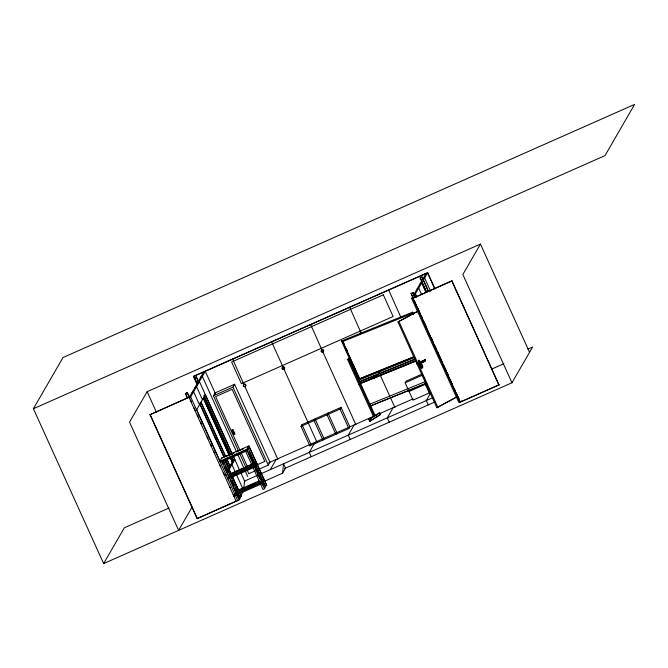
<?xml version="1.0" encoding="UTF-8"?>
<svg xmlns="http://www.w3.org/2000/svg" width="668" height="668" viewBox="0 0 668 668"><rect width="100%" height="100%" fill="white"/><g stroke="black" fill="none" stroke-linecap="round" stroke-linejoin="round"><path stroke-width="1" d="M425.508 360.453C425.399 361.313 424.364 359.818 425.149 359.902C426.627 362.941 414.469 363.517 424.99 359.885M349.389 360.687L350.6 360.336M243.862 487.657L244.546 481.06L257.881 475.157M282.581 473.203L283.558 463.784L285.52 468.109L282.581 473.203L264.503 481.21M418.811 360.286C427.436 368.644 419.354 372.602 418.644 360.403M421.708 368.177L418.41 360.586M420.272 363.108L419.579 363.033L420.047 362.398M421.475 367.058L421.976 366.882L421.625 365.605L420.74 365.788L421.475 367.058L420.932 365.53M421.85 366.916L421.157 365.371M421.976 366.999L421.951 367.058M33.4 408.724L62.992 357.539L634.6 104.425L605.008 155.611L33.4 408.724L103.64 563.575L511.955 382.772L532.63 347.009L527.862 349.122M529.557 352.328L480.451 244.079L147.127 391.682L129.525 422.118L178.632 530.375L192.092 507.087M150.008 414.694L189.136 397.218L150.008 414.694L197.152 518.61L236.28 501.142L197.152 518.61M197.327 385.01L193.586 376.309L427.654 272.661L434.935 288.718M187.508 398.362L185.353 393.611L187.374 392.534L189.963 398.228M197.386 384.659L194.513 377.771L196.4 376.936L198.555 381.678M185.353 393.611L187.374 392.534M194.371 378.013L196.4 376.936M203.74 371.951L197.853 382.138L199.373 381.47L205.26 371.283L215.547 393.953M190.664 396.884L199.498 381.603L197.987 382.271L189.153 397.552L190.664 396.884L237.808 500.8L236.288 501.476L189.019 397.418M103.64 563.575L124.323 527.812L169.154 507.956M205.393 394.596L196.559 409.868L195.039 410.544M232.598 359.033L244.054 384.735M238.451 450.892L213.443 395.765L215.079 392.934L234.585 384.292L269.939 462.239L268.311 465.062L259.017 469.178M213.443 395.765L232.948 387.123L234.585 384.292M225.358 456.236L217.409 438.717L215.797 439.561L199.39 403.021M200.909 402.345L217.309 438.884M215.038 437.774L216.524 437.156M271.609 341.757L316.916 442.099M215.797 439.561L217.409 438.717M231.888 430.1L233.85 434.434L231.888 430.1L232.823 429.607L234.785 433.933L233.85 434.434M232.823 429.607L234.719 434.05M248.855 445.898L221.743 457.906L219.805 461.262L246.918 449.255L248.855 445.898L266.707 485.344L249.03 446.374M219.997 461.697L247.135 449.656L249.055 446.333M221.918 458.382L221.743 457.906M221.809 460.895L239.511 499.831L237.699 500.633M310.62 324.481L322.076 350.191M227.938 469.554L233.341 460.219M228.623 470.33L234.852 459.542M230.994 473.595L252.638 463.993M245.306 450.491L262.983 489.46L264.795 488.659L246.918 449.255M249.423 447.234L247.527 450.516L220.415 462.523M237.499 491.715L235.712 492.475M254.516 463.158L256.303 462.39L254.399 465.671L227.287 477.678M256.495 462.824L254.6 466.105L227.487 478.113M256.888 463.692L254.992 466.974L227.88 478.981M239.595 497.351L241.424 496.508L239.854 493.051L241.424 496.508M349.631 307.205L361.087 332.914M240.747 495.706L243.002 491.815M260.996 481.311L262.825 480.467M263.96 479.282L262.065 482.563L234.952 494.57M270.248 469.679L276.143 459.492M264.353 480.15L262.457 483.432L235.345 495.431M264.92 486.104L266.732 485.302M301.026 426.334L302.011 424.639L341.022 407.363L349.857 426.844L348.88 428.547L309.868 445.823L301.026 426.334L340.037 409.058L341.022 407.363M383.315 294.855L393.135 316.507L241.432 383.683L231.621 362.006L383.332 294.83M388.642 289.929L400.95 317.525M315.012 418.878L314.027 420.573L322.869 440.062L323.855 438.367L315.43 419.805M309.868 445.823L310.845 444.12L302.011 424.639M315.154 442.216L309.259 452.403L311.23 456.728M413.183 298.429L411.171 293.436L413.058 292.601L415.212 297.352M426.51 292.317L420.189 277.838L422.076 277.003L428.539 291.24M411.029 293.678L413.058 292.601M420.047 278.08L422.076 277.003M462.156 400.85L458.766 402.345L411.622 298.429L413.1 295.882M421.6 281.17L413.584 295.031L415.104 294.354L416.389 297.193M426.017 273.529L423.078 278.623L424.589 277.946L430.593 291.173M412.816 298.32L451.935 280.844L498.963 384.968L459.951 402.236L412.816 298.32L451.935 280.844M414.118 296.058L427.654 272.661M354.165 424.94L348.27 435.127L350.241 439.46M480.451 244.079L462.849 274.523L511.955 382.772M429.449 392.868L413.016 400.14L405.159 382.822L406.144 381.127L421.658 374.255M393.176 407.664L387.281 417.851L389.252 422.184M429.616 393.719L425.691 385.06L426.668 383.357M430.71 392.934L426.293 400.575L428.263 404.908M459.951 402.236L499.079 384.768M417.834 363.726L416.723 363.985L417.233 363.141M418.778 360.303L418.652 360.344M414.644 357.555L359.167 380L341.49 341.031L341.857 340.789L343.152 343.644M342.667 341.582L359.618 378.781L414.352 356.645L359.618 378.781L342.667 341.582L411.88 313.576M413.509 314.052L412.649 312.148L413.133 314.294M349.247 358.549L348.512 359.033L374.439 416.189L373.454 416.59L347.527 359.434L349.247 358.549L375.174 415.705M359.167 380L359.534 379.758L357.38 375.007M415.847 360.954L359.893 383.599L359.108 381.862L415.438 358.975M415.346 360.728L358.424 383.758L358.966 384.2L360.261 383.357M373.111 378.422L372.352 377.236L376.827 375.232L377.362 376.41L376.527 377.036M372.352 377.236L376.827 375.232M376.042 375.75L376.577 376.927L372.886 378.414L373.696 377.929M372.936 378.439L373.804 377.963M426.067 383.465L370.105 406.111L369.688 404.14M370.105 406.111L426.434 383.223M374.948 415.613L379.716 412.732L380.501 414.469L369.705 421.291L368.92 419.562L374.197 416.106M368.92 419.562L379.716 412.732M369.705 421.291L380.501 414.469M456.636 397.151L436.855 407.714L397.961 321.959L417.584 311.204M397.961 321.959L417.734 311.397M419.855 362.657L419.738 362.757M421.04 362.156L425.149 359.902M420.523 362.532L425.316 360.027M421.116 362.465L425.391 360.127M420.656 362.833L421.04 362.382M421.157 362.574L425.449 360.227M421.216 362.682L425.483 360.344M421.266 362.774L425.483 360.636M436.855 407.714L456.486 396.959M421.065 362.039L421.374 362.883M193.469 376.501L427.537 272.853L434.818 288.918M200.801 377.044L202.321 376.376L236.597 451.952M420.13 283.716L421.65 283.04L425.933 292.492M417.183 288.81L418.702 288.133L421.65 294.63M195.039 387.365L196.559 386.697L202.446 399.689M192.092 392.458L193.611 391.79L199.507 404.783M413.909 294.463L415.429 293.795L416.715 296.625M411.622 298.429L413.141 297.753M203.765 395.464L205.276 394.788L232.18 454.09M214.253 436.037L215.839 435.252M233.917 434.317L234.785 433.933M225.609 456.745L228.448 455.459M230.31 454.666L234.084 452.962M236.889 451.752L238.785 450.883M240.647 450.09L243.486 448.804M405.159 382.822L422.502 375.14M230.393 465.304L231.913 464.636L235.278 472.059M409.092 391.481L426.426 383.808M425.691 385.06L427.512 384.25M224.506 475.491L226.018 474.823M229.191 474.397L252.613 464.026M234.009 472.785L236.848 471.499M241.532 469.454L244.371 468.168M246.233 467.375L251.886 464.836M228.231 476.059L255.36 464.018M241.507 470.698L247.168 468.159M249.03 467.366L251.869 466.08M256.587 465.053L264.829 461.404L232.122 389.31L215.647 396.608L240.179 450.675M268.528 462.857L376.994 414.828M379.85 413.567L413.158 398.821M255.301 470.823L248.805 473.704L247.076 469.896M491.464 369.195L503.847 363.709M260.72 473.896L432.956 397.627M284.585 468.527L434.918 401.961M259.159 480.86L236.647 490.855L235.303 487.807M261.889 479.674L263.76 478.847L261.864 482.129L234.752 494.136M239.595 490.07L245.256 487.531M247.118 486.738L255.577 482.997M262.808 480.509L235.695 492.516L230.034 479.958M248.972 487.147L250.851 486.321M252.738 485.486L255.577 484.2M263.944 487.799L265.772 486.964L248.095 447.994M341.49 341.031L412.649 312.148M347.527 359.434L348.512 359.033M349.531 360.987L350.65 360.503M359.108 381.862L415.062 359.225M374.589 377.529L377.362 376.41M358.966 384.2L415.888 361.171M369.32 404.382L425.65 381.495M421.182 365.338L420.798 365.563L421.283 365.329M420.272 365.772L421.349 365.454M420.347 365.855L421.625 365.605M420.448 366.081L421.667 365.713M420.464 366.198L421.675 365.839M420.448 366.314L421.658 365.955M420.397 366.423L421.617 366.064M419.27 360.286L422.66 367.509M419.738 362.415L421.132 362.031M419.587 362.565L421.241 362.139M419.529 362.791L421.049 362.248M419.537 362.916L421.349 362.34M419.579 363.033L421.399 362.448M419.638 363.133L421.433 362.565M419.721 363.217L421.466 362.766L419.921 363.3M451.827 281.044L498.963 384.968M421.934 277.245L428.397 291.482M420.189 277.838L426.652 292.075M412.916 292.843L415.07 297.594M411.171 293.436L413.325 298.178M414.853 301.535L415.713 303.422M417.425 307.205L419.997 312.866M421.508 316.223L422.368 318.127M424.088 321.918L426.677 327.621M431.411 338.066L433.281 342.158M434.86 345.657L436.713 349.715M437.448 351.36L440.028 357.054M440.137 357.271L442.709 362.941M443.477 364.653L446.057 370.348M446.992 372.385L448.712 376.167M450.8 380.793L452.094 383.641M454.24 388.392L455.142 390.337M456.829 394.087L459.425 399.781M414.043 300.324L419.212 311.722M420.072 313.618L432.563 341.156M433.423 343.051L445.915 370.59M446.783 372.493L451.952 383.883M452.812 385.787L459.701 400.975M412.924 298.12L460.068 402.044M398.996 321.659L437.899 407.422M422.894 376.009L425.249 381.203M378.656 371.65L379.516 373.537M380.368 375.424L389.795 396.207M390.655 398.095L394.938 407.547M343.035 341.34L344.245 344.17M346.416 348.788L347.627 351.61M345.306 348.395L350.483 359.801M351.343 361.697L353.071 365.505M353.931 367.4L356.52 373.103M369.905 419.162L370.69 420.898M322.928 352.078L355.927 424.823M340.037 409.058L348.88 428.547M244.914 386.622L277.905 459.367M232.948 387.123L268.311 465.062M249.314 451.693L254.692 463.625M255.335 464.961L261.956 479.649M262.766 481.352L264.511 485.277M247.511 451.493L253.731 465.287M254.976 467.951L259.944 478.989M261.998 483.432L263.175 486.037M241.039 452.57L247.494 466.807M239.319 452.787L245.782 467.049M237.883 454.791L244.313 468.961M245.173 470.848L247.744 476.518M199.373 381.47L232.372 454.215M233.575 456.72L239.653 470.272M240.747 472.535L244.956 481.812M233.458 456.92L234.744 459.743L233.224 460.411L231.946 457.588M196.258 377.178L198.839 382.873M204.299 396.207L230.852 454.883M232.138 457.722L233.424 460.553M204.191 396.408L230.66 454.766M194.939 378.714L197.528 384.417M203.556 397.71L229.4 454.683M230.694 457.53L232.848 462.281M203.414 397.953L229.258 454.925M230.552 457.772L232.706 462.523M193.586 376.309L197.444 384.81M203.439 398.036L229.583 455.66M230.443 457.555L232.581 462.273M203.331 398.228L229.041 454.916M230.326 457.747L232.472 462.473M236.539 474.839L242.851 488.759M201.043 402.119L225.809 456.712M227.087 459.542L230.502 467.066M226.611 459L230.376 467.299L228.857 467.967L225.091 459.667M200.375 404.674L224.289 457.388M225.567 460.21L228.99 467.742M215.889 439.385L223.838 456.904M224.999 460.302L231.211 473.996M232.464 476.752L238.676 490.446L232.414 476.735M224.949 460.277L231.195 474.03M228.965 469.729L231.07 474.372M232.33 477.152L237.808 489.21M223.596 460.987L230.235 475.691M231.061 477.436L237.699 492.149M238.109 492.976L240.447 498.203L238.635 499.004L236.697 494.637M223.237 461.196L224.531 464.043M225.316 465.872L228.406 472.602M231.921 480.434L234.443 485.903M238.025 493.886L239.202 496.483M222.235 462.757L223.095 464.652M223.955 466.548L227.88 475.207M196.676 409.676L220.156 461.446M187.24 392.776L189.395 397.527M190.681 400.374L191.541 402.27M197.294 415.053L198.145 416.932M200.592 422.209L201.452 424.113M210.529 444.228L211.38 446.115M213.944 451.651L214.795 453.647M219.922 464.945L220.832 466.84M223.337 472.468L224.189 474.355M233.324 494.378L234.184 496.282M190.422 400.057L191.282 401.944M193.854 407.614L194.705 409.501M207.138 436.897L207.99 438.784M210.562 444.454L211.422 446.349M229.85 486.972L230.702 488.859M233.274 494.529L234.134 496.416M185.495 393.368L187.65 398.12M147.127 391.682L156.604 412.565M150.125 414.494L197.269 518.418M360.194 333.716A1.194 1.177 30 0 1 362.448 333.056M360.019 333.691A1.194 1.177 30 0 1 362.123 333.073M321.6 351.477A1.194 1.177 30 0 1 322.218 349.589A1.194 1.177 30 0 1 323.688 350.967A1.194 1.177 30 0 1 321.826 351.694M282.789 368.978A1.194 1.177 30 0 1 282.898 366.982A1.194 1.177 30 0 1 284.668 367.943A1.194 1.177 30 0 1 283.065 369.128M243.494 385.077A1.194 1.177 30 0 1 244.688 384.025A1.194 1.177 30 0 1 245.866 385.127A1.194 1.177 30 0 1 244.872 386.371M244.263 386.313A1.194 1.177 30 0 1 243.595 385.686M328.013 413.116L327.036 414.82L335.87 434.3L336.856 432.605L328.013 413.116M321.266 351.502A1.194 1.177 30 0 0 323.32 351.719A1.194 1.177 30 0 0 322.469 349.84A1.194 1.177 30 0 0 321.266 351.502M282.23 368.786A1.194 1.177 30 0 0 284.284 369.003A1.194 1.177 30 0 0 283.432 367.124A1.194 1.177 30 0 0 282.23 368.786M243.428 385.97A1.194 1.177 30 0 0 245.482 386.188A1.194 1.177 30 0 0 244.63 384.309A1.194 1.177 30 0 0 243.428 385.97"/></g></svg>
